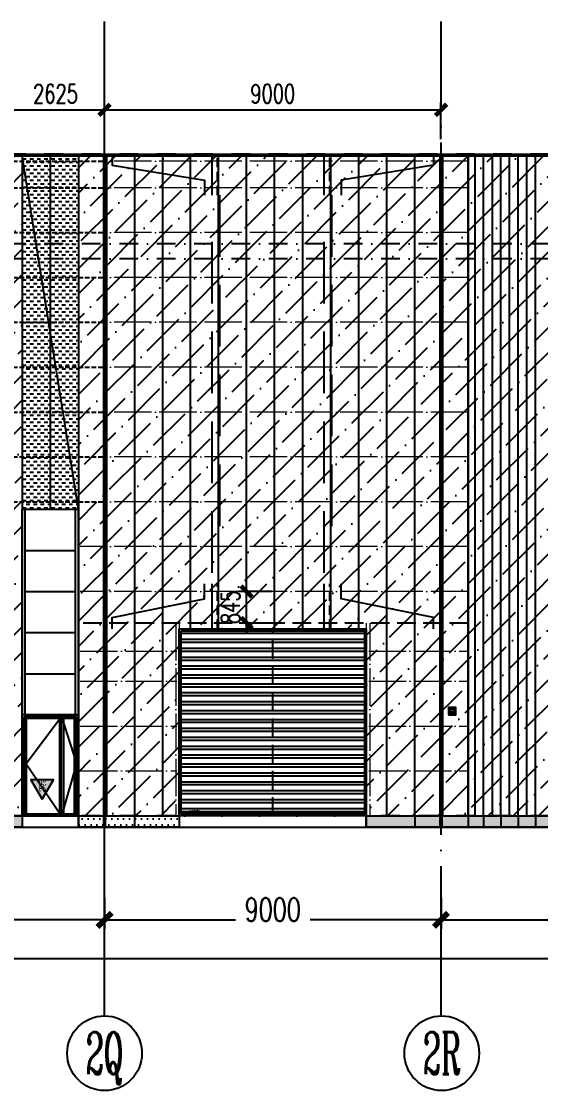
# Model space of a CAD drawing. Extents: x -2072575 to 87763, y -155913 to 742026.
# Drawn here: x -1194479 to -1180589, y 499737 to 528335 of the extents above; entities that cross this region are included whole.
import ezdxf
from ezdxf.enums import TextEntityAlignment as Align

# ---------------------------------------------------------------- set-up
doc = ezdxf.new("R2010")
doc.units = 0
doc.header["$LTSCALE"] = 1000
for name, pattern in [('20剖面图$0$DASH', [0.35, 0.25, -0.1]), ('__DASH', [0.35, 0.25, -0.1]), ('CENTER', [2, 1.25, -0.25, 0.25, -0.25]), ('DASHDOT', [1, 0.5, -0.25, 0, -0.25]), ('DASHED', [0.75, 0.5, -0.25]), ('DOT', [0.25, 0, -0.25]), ('DOTE', [2.42, 2, -0.2, 0.02, -0.2]), ('HIDDEN2', [0.1875, 0.125, -0.0625])]:
    doc.linetypes.add(name, pattern=pattern)
doc.layers.get('Defpoints').update_dxf_attribs({"color": 210})
for name, color, linetype in [('!ZN1-填充-8', 8, 'Continuous'), ('!ZN1-文字-7', 7, 'Continuous'), ('!ZN1-标注-173', 173, 'Continuous'), ('!ZN4-辅助材料-1', 1, 'Continuous'), ('12圆钢+30钢套管撑杆', 3, 'Continuous'), ('12圆钢斜拉条', 30, 'Continuous'), ('12圆钢直拉条', 22, 'Continuous'), ('250×150×4.5×8 H型钢', 3, 'HIDDEN2'), ('3符号', 3, 'Continuous'), ('3铝板幕墙', 3, 'Continuous'), ('4玻璃幕墙', 4, 'Continuous'), ('60x60x5钢方管', 6, '20剖面图$0$DASH'), ('A-AXIS-DOTE', 14, 'DOTE'), ('A-HATCH-2', 251, 'Continuous'), ('A-LIN-V', 9, 'Continuous'), ('A-WINDOW', 140, 'Continuous'), ('A-云线', 50, 'Continuous'), ('A-门窗表显示尺寸', 160, 'Continuous'), ('AS-WALL', 40, 'Continuous'), ('DIM', 173, 'Continuous'), ('DOT', 8, 'DOT'), ('DOTE', 1, 'CENTER'), ('IE-填充-JYZS', 7, 'Continuous'), ('压型钢板', 23, 'Continuous')]:
    doc.layers.add(name, color=color, linetype=linetype)
for name, color, linetype, lineweight in [('A-WALL-HATCH', 8, 'Continuous', 13), ('冷弯薄壁C型钢 250x75x20x3.0', 51, 'DOTE', 0), ('梁', 4, 'Continuous', 18)]:
    doc.layers.add(name, color=color, linetype=linetype, lineweight=lineweight)
doc.styles.add('_TCH_AXIS', font='COMPLEX', dxfattribs={"bigfont": 'GBCBIG'})
doc.styles.add('A-STANDARD', font='SIMPLEX', dxfattribs={"bigfont": 'GBCBIG'})
doc.styles.add('DHTEXT-1', font='romans.shx', dxfattribs={"width": 0.7, "bigfont": 'chinese.shx'})
doc.styles.add('样式 1', font='romans.shx', dxfattribs={"width": 0.7, "bigfont": 'chinese.shx'})
doc.dimstyles.new('ZN200', dxfattribs={"dimscale": 200, "dimtxt": 2.5, "dimasz": 1.5, "dimexe": 1, "dimexo": 2, "dimgap": 0.9, "dimtad": 1, "dimdec": 0, "dimdsep": 46, "dimtxsty": 'DHTEXT-1', "dimblk": 'ARCHTICK', "dimcen": 2.5, "dimclrd": 173, "dimclre": 173, "dimclrt": 7, "dimazin": 2, "dimtfac": 1, "dimtdec": 0, "dimtix": 1, "dimtmove": 2, "dimatfit": 3, "dimfxl": 0, "dimtolj": 1, "dimtzin": 0, "dimarcsym": 0})
doc.dimstyles.new('ZN250', dxfattribs={"dimscale": 250, "dimtxt": 2.5, "dimasz": 1.5, "dimexe": 1, "dimexo": 2, "dimgap": 0.9, "dimtad": 1, "dimdec": 0, "dimdsep": 46, "dimtxsty": 'DHTEXT-1', "dimblk": 'ARCHTICK', "dimcen": 2.5, "dimclrd": 173, "dimclre": 173, "dimclrt": 7, "dimazin": 2, "dimtfac": 1, "dimtdec": 0, "dimtix": 1, "dimtmove": 2, "dimatfit": 3, "dimfxl": 0, "dimarcsym": 0})
pattern_1 = [(0, (1318253.53, -507087.46), (79.375, 158.75), [0, -158.75])]
pattern_2 = [(45, (1318253.53, -507087.46), (252.5697, 926.08891), [1190.625, -238.125, 0, -238.125])]

# ---------------------------------------------------------------- blocks, each defined once
blk = doc.blocks.new('_ArchTick')
at = {"color": 0, "linetype": 'ByBlock', "const_width": 0.4}
blk.add_lwpolyline([(-0.5, -0.5), (0.5, 0.5)], dxfattribs=at)
blk = doc.blocks.new('*D107')
at = {"layer": 'Defpoints', "color": 0, "ltscale": 2500, "transparency": 16777216}
for p in [(-1350902, 585773), (-1192902, 585773), (-1192902, 583646)]:
    blk.add_point(p, dxfattribs=at)
at = {"layer": 'DIM', "color": 173, "linetype": 'ByBlock', "lineweight": -2, "ltscale": 2500, "transparency": 16777216}
for p, q in [((-1350902, 585273), (-1350902, 583396)), ((-1192902, 585273), (-1192902, 583396)), ((-1350902, 583646), (-1273283, 583646)), ((-1192902, 583646), (-1270521, 583646))]:
    blk.add_line(p, q, dxfattribs=at)
at = {"layer": 'DIM', "color": 173, "lineweight": -2, "ltscale": 2500, "transparency": 16777216, "xscale": 375, "yscale": 375, "zscale": 375, "rotation": 180}
blk.add_blockref('_ArchTick', (-1350902, 583646), dxfattribs=at)
at = {"layer": 'DIM', "color": 173, "lineweight": -2, "ltscale": 2500, "transparency": 16777216, "xscale": 375, "yscale": 375, "zscale": 375}
blk.add_blockref('_ArchTick', (-1192902, 583646), dxfattribs=at)
at = {"layer": 'DIM', "color": 7, "ltscale": 2500, "transparency": 16777216, "insert": (-1271902, 583921), "char_height": 625, "attachment_point": 5, "style": 'DHTEXT-1'}
blk.add_mtext('158000', dxfattribs=at)
blk = doc.blocks.new('*D115')
at = {"layer": 'Defpoints', "color": 0, "ltscale": 2500, "transparency": 16777216}
for p in [(-1215102, 585773), (-1206102, 585773), (-1206102, 584686)]:
    blk.add_point(p, dxfattribs=at)
at = {"layer": 'DIM', "color": 173, "linetype": 'ByBlock', "lineweight": -2, "ltscale": 2500, "transparency": 16777216}
for p, q in [((-1215102, 585273), (-1215102, 584436)), ((-1206102, 585273), (-1206102, 584436)), ((-1215102, 584686), (-1211598, 584686)), ((-1206102, 584686), (-1209606, 584686))]:
    blk.add_line(p, q, dxfattribs=at)
at = {"layer": 'DIM', "color": 173, "lineweight": -2, "ltscale": 2500, "transparency": 16777216, "xscale": 375, "yscale": 375, "zscale": 375, "rotation": 180}
blk.add_blockref('_ArchTick', (-1215102, 584686), dxfattribs=at)
at = {"layer": 'DIM', "color": 173, "lineweight": -2, "ltscale": 2500, "transparency": 16777216, "xscale": 375, "yscale": 375, "zscale": 375}
blk.add_blockref('_ArchTick', (-1206102, 584686), dxfattribs=at)
at = {"layer": 'DIM', "color": 7, "ltscale": 2500, "transparency": 16777216, "insert": (-1210602, 584961), "char_height": 625, "attachment_point": 5, "style": 'DHTEXT-1'}
blk.add_mtext('9000', dxfattribs=at)
blk = doc.blocks.new('*D116')
at = {"layer": 'Defpoints', "color": 0, "ltscale": 2500, "transparency": 16777216}
for p in [(-1224102, 585773), (-1215102, 585773), (-1215102, 584686)]:
    blk.add_point(p, dxfattribs=at)
at = {"layer": 'DIM', "color": 173, "linetype": 'ByBlock', "lineweight": -2, "ltscale": 2500, "transparency": 16777216}
for p, q in [((-1224102, 585273), (-1224102, 584436)), ((-1215102, 585273), (-1215102, 584436)), ((-1224102, 584686), (-1220598, 584686)), ((-1215102, 584686), (-1218606, 584686))]:
    blk.add_line(p, q, dxfattribs=at)
at = {"layer": 'DIM', "color": 173, "lineweight": -2, "ltscale": 2500, "transparency": 16777216, "xscale": 375, "yscale": 375, "zscale": 375, "rotation": 180}
blk.add_blockref('_ArchTick', (-1224102, 584686), dxfattribs=at)
at = {"layer": 'DIM', "color": 173, "lineweight": -2, "ltscale": 2500, "transparency": 16777216, "xscale": 375, "yscale": 375, "zscale": 375}
blk.add_blockref('_ArchTick', (-1215102, 584686), dxfattribs=at)
at = {"layer": 'DIM', "color": 7, "ltscale": 2500, "transparency": 16777216, "insert": (-1219602, 584961), "char_height": 625, "attachment_point": 5, "style": 'DHTEXT-1'}
blk.add_mtext('9000', dxfattribs=at)
blk = doc.blocks.new('*D117')
at = {"layer": 'Defpoints', "color": 0, "ltscale": 2500, "transparency": 16777216}
for p in [(-1233102, 585773), (-1224102, 585773), (-1224102, 584686)]:
    blk.add_point(p, dxfattribs=at)
at = {"layer": 'DIM', "color": 173, "linetype": 'ByBlock', "lineweight": -2, "ltscale": 2500, "transparency": 16777216}
for p, q in [((-1233102, 585273), (-1233102, 584436)), ((-1224102, 585273), (-1224102, 584436)), ((-1233102, 584686), (-1229598, 584686)), ((-1224102, 584686), (-1227606, 584686))]:
    blk.add_line(p, q, dxfattribs=at)
at = {"layer": 'DIM', "color": 173, "lineweight": -2, "ltscale": 2500, "transparency": 16777216, "xscale": 375, "yscale": 375, "zscale": 375, "rotation": 180}
blk.add_blockref('_ArchTick', (-1233102, 584686), dxfattribs=at)
at = {"layer": 'DIM', "color": 173, "lineweight": -2, "ltscale": 2500, "transparency": 16777216, "xscale": 375, "yscale": 375, "zscale": 375}
blk.add_blockref('_ArchTick', (-1224102, 584686), dxfattribs=at)
at = {"layer": 'DIM', "color": 7, "ltscale": 2500, "transparency": 16777216, "insert": (-1228602, 584961), "char_height": 625, "attachment_point": 5, "style": 'DHTEXT-1'}
blk.add_mtext('9000', dxfattribs=at)
blk = doc.blocks.new('卓越-轴号')
blk.add_circle((0, 0), 4)
at = {"color": 0, "style": '_TCH_AXIS', "width": 1.041667, "flags": 8}
blk.add_attdef('A', text='', height=4.48, dxfattribs=at).set_placement((-2, -2.24), (2, -2.24), align=Align.FIT)
blk = doc.blocks.new('消防救援口标识')
blk.add_wipeout([(0, 0), (-150, 260), (150, 260)]).dxf.layer = '!ZN1-标注-173'
at = {"layer": '!ZN1-填充-8'}
h = blk.add_hatch(color=252, dxfattribs=at)
h.dxf.hatch_style = 1
h.paths.add_polyline_path([(0, 0), (-150, 260), (150, 260)])
at = {"layer": '!ZN1-标注-173'}
blk.add_lwpolyline([(0, 0), (-150, 260), (150, 260)], close=True, dxfattribs=at)
at = {"layer": '!ZN1-文字-7', "ltscale": 1.5, "style": '样式 1', "width": 0.7}
blk.add_text('消', height=120, dxfattribs=at).set_placement((-62, 164), align=Align.MIDDLE_LEFT)
blk = doc.blocks.new('w4243')
at = {"layer": '!ZN4-辅助材料-1', "xscale": 2, "yscale": 2, "zscale": 2}
blk.add_blockref('消防救援口标识', (-1646421, 506714), dxfattribs=at)
blk = doc.blocks.new('WM1328')
at = {"layer": '4玻璃幕墙'}
for p, q in [((-1822540, 519937), (-1821040, 519937)), ((-1822540, 517237), (-1822540, 519937)), ((-1821040, 519937), (-1821040, 517237)), ((-1822490, 517237), (-1822490, 519887)), ((-1822490, 519887), (-1822090, 519887)), ((-1822440, 517287), (-1822440, 519837)), ((-1822440, 519837), (-1822140, 519837)), ((-1822140, 519837), (-1822140, 517287)), ((-1822090, 517237), (-1822090, 519887)), ((-1822090, 519887), (-1821090, 519887)), ((-1822040, 517287), (-1822040, 519837)), ((-1822040, 519837), (-1821140, 519837)), ((-1821090, 519887), (-1821090, 517237)), ((-1821040, 517237), (-1822540, 517237)), ((-1822140, 517287), (-1822440, 517287)), ((-1821140, 517287), (-1822040, 517287))]:
    blk.add_line(p, q, dxfattribs=at)
blk.add_lwpolyline([(-1822090, 519887), (-1822490, 518640), (-1822090, 517237)], dxfattribs=at)
at = {"layer": 'A-WALL-HATCH'}
blk.add_blockref('w4243', (-175149, 10966), dxfattribs=at)
at = {"layer": '4玻璃幕墙'}
blk.add_line((-1821140, 519837), (-1821140, 517287), dxfattribs=at)
blk.add_lwpolyline([(-1822090, 519887), (-1821140, 518630), (-1822090, 517237)], dxfattribs=at)
blk = doc.blocks.new('20250905092536')
at = {"layer": '!ZN1-填充-8'}
h = blk.add_hatch(dxfattribs=at)
h.set_pattern_fill('ANSI36', color=252, scale=300, style=0)
h.set_pattern_definition(pattern_2)
h.paths.add_polyline_path([(123800, 0), (121500, 0), (121500, 2400), (100600, 2400), (100600, 0), (121500, 0), (98300, 0), (98300, 17650), (123800, 17650)])
h = blk.add_hatch(dxfattribs=at)
h.set_pattern_fill('ANSI36', color=252, scale=300, style=0)
h.set_pattern_definition(pattern_2)
h.paths.add_polyline_path([(157200, 17650), (125300, 17650), (125300, 0), (128000, 0), (128000, 5000), (133000, 5000), (133000, 0), (133000, 0), (135500, 0), (157205, 0), (157200, 2393), (157034, 2400), (157034, 1200), (139361, 1175), (139361, 0), (138116, 0), (138116, 2400), (157200, 2393)])
h = blk.add_hatch(dxfattribs=at)
h.set_pattern_fill('DOTS', color=252, scale=100, style=0)
h.set_pattern_definition(pattern_1)
h.paths.add_polyline_path([(79500, 0), (123800, 0), (123800, -300), (79500, -300)])
h = blk.add_hatch(dxfattribs=at)
h.set_pattern_fill('DOTS', color=252, scale=100, style=0)
h.set_pattern_definition(pattern_1)
h.paths.add_polyline_path([(125300, 0), (128000, 0), (128000, -300), (125300, -300)])
h = blk.add_hatch(dxfattribs=at)
h.set_pattern_fill('DOTS', color=252, scale=100, style=0)
h.set_pattern_definition(pattern_1)
h.paths.add_polyline_path([(133000, 0), (157200, 0), (157200, -300), (133000, -300)])
at = {"layer": 'A-WALL-HATCH'}
h = blk.add_hatch(dxfattribs=at)
h.set_pattern_fill('ANSI34', color=252, scale=10, angle=135)
h.set_pattern_definition([(180, (1800180.16, -517237.45), (-7e-15, -95.25), []), (180, (1800164.29, -517221.58), (-7e-15, -95.25), []), (180, (1800148.41, -517205.7), (-7e-15, -95.25), []), (180, (1800132.54, -517189.83), (-7e-15, -95.25), [])])
h.paths.add_polyline_path([(135230, 2730), (135370, 2730), (135370, 2870), (135230, 2870)])
at = {"layer": 'IE-填充-JYZS', "ltscale": 10}
h = blk.add_hatch(dxfattribs=at)
h.set_pattern_fill('DASH', color=252, scale=100)
h.set_pattern_definition([(0, (1318253.53, -507087.465), (95.25, 95.25), [95.25, -95.25])])
h.paths.add_polyline_path([(123800, 8200), (125300, 8200), (125300, 17650), (123800, 17650)])
at = {"layer": '3铝板幕墙', "color": 252, "ltscale": 2000}
for p, q in [((126800, 0), (126800, -300)), ((133000, 0), (133000, -300)), ((134300, 0), (134300, -300)), ((135725, 0), (135725, -300)), ((136141, 0), (136141, -300)), ((136604, 0), (136604, -300)), ((137067, 0), (137067, -300)), ((137530, 0), (137530, -300))]:
    blk.add_line(p, q, dxfattribs=at)
blk.add_lwpolyline([(133000, 0), (157200, 0), (157200, -300), (133000, -300)], close=True, dxfattribs=at)
at = {"layer": '4玻璃幕墙', "color": 252, "ltscale": 1.5}
for p, q in [((123800, 8200), (125300, 8200)), ((123880, 7100), (125220, 7100)), ((123880, 6000), (125220, 6000)), ((123880, 4900), (125220, 4900)), ((123880, 3800), (125220, 3800))]:
    blk.add_line(p, q, dxfattribs=at)
at = {"layer": 'A-WINDOW', "color": 252}
for points in [[(135200, 2700), (135400, 2700), (135400, 2900), (135200, 2900)], [(135230, 2730), (135370, 2730), (135370, 2870), (135230, 2870)]]:
    blk.add_lwpolyline(points, close=True, dxfattribs=at)
at = {"layer": 'AS-WALL', "color": 252}
blk.add_lwpolyline([(125300, 8200), (125300, 8200), (123800, 17650)], dxfattribs=at)
at = {"layer": '压型钢板', "color": 252, "ltscale": 10}
for p, q in [((124550, 8200), (124550, 17700)), ((126050, 17700), (126050, 0)), ((126800, 17700), (126800, 0)), ((127550, 17700), (127550, 0)), ((128300, 5000), (128300, 17700)), ((129050, 5000), (129050, 17700)), ((129800, 5000), (129800, 17700)), ((130550, 5000), (130550, 17700)), ((131300, 5000), (131300, 17700)), ((132050, 5000), (132050, 17700)), ((132800, 5000), (132800, 17700)), ((133550, 0), (133550, 17700)), ((134300, 0), (134300, 17700)), ((135050, 0), (135050, 17700)), ((135725, 17700), (135725, 0)), ((135725, 0), (135725, 17700)), ((135910, 0), (135910, 17700)), ((136141, 0), (136141, 17700)), ((136373, 0), (136373, 17700)), ((136604, 0), (136604, 17700)), ((136836, 0), (136836, 17700)), ((137067, 0), (137067, 17700)), ((137298, 0), (137298, 17700)), ((137300, 0), (137300, 17700)), ((137530, 0), (137530, 17700))]:
    blk.add_line(p, q, dxfattribs=at)
at = {"color": 252, "xscale": -1}
blk.add_blockref('WM1328', (-1697240, -517237), dxfattribs=at)
at = {"layer": '3铝板幕墙', "color": 252, "ltscale": 2000}
for p, q in [((123800, 0), (123800, -300)), ((125300, 0), (125300, -300))]:
    blk.add_line(p, q, dxfattribs=at)
for points in [[(79500, 0), (123800, 0), (123800, -300), (79500, -300)], [(125300, 0), (128000, 0), (128000, -300), (125300, -300)]]:
    blk.add_lwpolyline(points, close=True, dxfattribs=at)
at = {"layer": '4玻璃幕墙', "color": 252, "ltscale": 1.5}
for p, q in [((123800, 0), (123800, 8200)), ((123880, 0), (123880, 8200)), ((125220, 0), (125220, 8200)), ((125300, 0), (125300, 8200)), ((123880, 2700), (125220, 2700)), ((125300, 0), (123800, 0))]:
    blk.add_line(p, q, dxfattribs=at)
at = {"layer": '4玻璃幕墙', "color": 252}
for p, q in [((125300, 2700), (123800, 2700)), ((123800, 2700), (123800, 0)), ((124850, 2650), (123850, 2650)), ((123850, 2650), (123850, 0)), ((124800, 2600), (123900, 2600)), ((124800, 50), (124800, 2600)), ((124850, 0), (124850, 2650)), ((125250, 2650), (124850, 2650)), ((124900, 2600), (124900, 50)), ((125200, 2600), (124900, 2600)), ((125200, 50), (125200, 2600)), ((125250, 0), (125250, 2650)), ((125300, 0), (125300, 2700)), ((123800, 0), (125300, 0)), ((123900, 50), (124800, 50)), ((124900, 50), (125200, 50))]:
    blk.add_line(p, q, dxfattribs=at)
blk.add_lwpolyline([(124850, 2650), (125250, 1403), (124850, 0)], dxfattribs=at)
at = {"layer": '压型钢板', "color": 252, "ltscale": 10}
for p, q in [((123800, 17700), (123800, 0)), ((125300, 17700), (125300, 0))]:
    blk.add_line(p, q, dxfattribs=at)
at = {"layer": 'A-WALL-HATCH', "color": 252, "xscale": -1}
blk.add_blockref('w4243', (-1522091, -506271), dxfattribs=at)
at = {"layer": '4玻璃幕墙', "color": 252}
blk.add_line((123900, 2600), (123900, 50), dxfattribs=at)
blk.add_lwpolyline([(124850, 2650), (123900, 1393), (124850, 0)], dxfattribs=at)
blk = doc.blocks.new('*D1759')
at = {"layer": 'Defpoints', "color": 0, "ltscale": 2500, "transparency": 16777216}
for p in [(-800, -1697), (157200, -1697), (157200, -3824)]:
    blk.add_point(p, dxfattribs=at)
at = {"layer": 'DIM', "color": 173, "linetype": 'ByBlock', "lineweight": -2, "ltscale": 2500, "transparency": 16777216}
for p, q in [((-800, -2197), (-800, -4074)), ((157200, -2197), (157200, -4074)), ((-800, -3824), (76819, -3824)), ((157200, -3824), (79581, -3824))]:
    blk.add_line(p, q, dxfattribs=at)
at = {"layer": 'DIM', "color": 173, "lineweight": -2, "ltscale": 2500, "transparency": 16777216, "xscale": 375, "yscale": 375, "zscale": 375, "rotation": 180}
blk.add_blockref('_ArchTick', (-800, -3824), dxfattribs=at)
at = {"layer": 'DIM', "color": 173, "lineweight": -2, "ltscale": 2500, "transparency": 16777216, "xscale": 375, "yscale": 375, "zscale": 375}
blk.add_blockref('_ArchTick', (157200, -3824), dxfattribs=at)
at = {"layer": 'DIM', "color": 7, "ltscale": 2500, "transparency": 16777216, "insert": (78200, -3549), "char_height": 625, "attachment_point": 5, "style": 'DHTEXT-1'}
blk.add_mtext('158000', dxfattribs=at)
blk = doc.blocks.new('*D1767')
at = {"layer": 'Defpoints', "color": 0, "ltscale": 2500, "transparency": 16777216}
for p in [(135000, -1697), (144000, -1697), (144000, -2784)]:
    blk.add_point(p, dxfattribs=at)
at = {"layer": 'DIM', "color": 173, "linetype": 'ByBlock', "lineweight": -2, "ltscale": 2500, "transparency": 16777216}
for p, q in [((135000, -2197), (135000, -3034)), ((144000, -2197), (144000, -3034)), ((135000, -2784), (138504, -2784)), ((144000, -2784), (140496, -2784))]:
    blk.add_line(p, q, dxfattribs=at)
at = {"layer": 'DIM', "color": 173, "lineweight": -2, "ltscale": 2500, "transparency": 16777216, "xscale": 375, "yscale": 375, "zscale": 375, "rotation": 180}
blk.add_blockref('_ArchTick', (135000, -2784), dxfattribs=at)
at = {"layer": 'DIM', "color": 173, "lineweight": -2, "ltscale": 2500, "transparency": 16777216, "xscale": 375, "yscale": 375, "zscale": 375}
blk.add_blockref('_ArchTick', (144000, -2784), dxfattribs=at)
at = {"layer": 'DIM', "color": 7, "ltscale": 2500, "transparency": 16777216, "insert": (139500, -2509), "char_height": 625, "attachment_point": 5, "style": 'DHTEXT-1'}
blk.add_mtext('9000', dxfattribs=at)
blk = doc.blocks.new('*D1781')
at = {"layer": 'Defpoints', "color": 0, "ltscale": 2500, "transparency": 16777216}
for p in [(126000, -1697), (135000, -1697), (135000, -2784)]:
    blk.add_point(p, dxfattribs=at)
at = {"layer": 'DIM', "color": 173, "linetype": 'ByBlock', "lineweight": -2, "ltscale": 2500, "transparency": 16777216}
for p, q in [((126000, -2197), (126000, -3034)), ((135000, -2197), (135000, -3034)), ((126000, -2784), (129504, -2784)), ((135000, -2784), (131496, -2784))]:
    blk.add_line(p, q, dxfattribs=at)
at = {"layer": 'DIM', "color": 173, "lineweight": -2, "ltscale": 2500, "transparency": 16777216, "xscale": 375, "yscale": 375, "zscale": 375, "rotation": 180}
blk.add_blockref('_ArchTick', (126000, -2784), dxfattribs=at)
at = {"layer": 'DIM', "color": 173, "lineweight": -2, "ltscale": 2500, "transparency": 16777216, "xscale": 375, "yscale": 375, "zscale": 375}
blk.add_blockref('_ArchTick', (135000, -2784), dxfattribs=at)
at = {"layer": 'DIM', "color": 7, "ltscale": 2500, "transparency": 16777216, "insert": (130500, -2509), "char_height": 625, "attachment_point": 5, "style": 'DHTEXT-1'}
blk.add_mtext('9000', dxfattribs=at)
blk = doc.blocks.new('*D1782')
at = {"layer": 'Defpoints', "color": 0, "ltscale": 2500, "transparency": 16777216}
for p in [(117000, -1697), (126000, -1697), (126000, -2784)]:
    blk.add_point(p, dxfattribs=at)
at = {"layer": 'DIM', "color": 173, "linetype": 'ByBlock', "lineweight": -2, "ltscale": 2500, "transparency": 16777216}
for p, q in [((117000, -2197), (117000, -3034)), ((126000, -2197), (126000, -3034)), ((117000, -2784), (120504, -2784)), ((126000, -2784), (122496, -2784))]:
    blk.add_line(p, q, dxfattribs=at)
at = {"layer": 'DIM', "color": 173, "lineweight": -2, "ltscale": 2500, "transparency": 16777216, "xscale": 375, "yscale": 375, "zscale": 375, "rotation": 180}
blk.add_blockref('_ArchTick', (117000, -2784), dxfattribs=at)
at = {"layer": 'DIM', "color": 173, "lineweight": -2, "ltscale": 2500, "transparency": 16777216, "xscale": 375, "yscale": 375, "zscale": 375}
blk.add_blockref('_ArchTick', (126000, -2784), dxfattribs=at)
at = {"layer": 'DIM', "color": 7, "ltscale": 2500, "transparency": 16777216, "insert": (121500, -2509), "char_height": 625, "attachment_point": 5, "style": 'DHTEXT-1'}
blk.add_mtext('9000', dxfattribs=at)
blk = doc.blocks.new('JLM5050')
at = {"layer": 'A-HATCH-2'}
h = blk.add_hatch(dxfattribs=at)
h.set_pattern_fill('ANSI32', color=256, scale=50, angle=45)
h.set_pattern_definition([(180, (0, 0), (-1e-14, -238.125), []), (180, (-79.38, 79.38), (-1e-14, -238.125), [])])
h.paths.add_polyline_path([(-1643430, 522187), (-1638530, 522187), (-1638530, 517287), (-1643430, 517287)])
at = {"layer": 'A-AXIS-DOTE', "linetype": '__DASH', "ltscale": 2}
blk.add_line((-1640980, 517237), (-1640980, 522237), dxfattribs=at)
at = {"layer": 'A-LIN-V'}
blk.add_lwpolyline([(-1643480, 522237), (-1638480, 522237), (-1638480, 517237), (-1643480, 517237)], close=True, dxfattribs=at)
at = {"layer": 'A-门窗表显示尺寸'}
blk.add_lwpolyline([(-1643430, 522187), (-1638530, 522187), (-1638530, 517287), (-1643430, 517287)], close=True, dxfattribs=at)
at = {"layer": 'A-门窗表显示尺寸', "color": 3, "style": 'A-STANDARD', "width": 0.705882}
blk.add_text('JLM5050', height=59.5, dxfattribs=at).set_placement((-1643230, 517317))
blk = doc.blocks.new('*D3486')
at = {"layer": 'Defpoints', "color": 0, "ltscale": 10, "transparency": 16777216}
for p in [(-1183254, 525969), (-1192254, 524787), (-1183254, 524787)]:
    blk.add_point(p, dxfattribs=at)
at = {"layer": 'DIM', "color": 173, "linetype": 'ByBlock', "lineweight": -2, "ltscale": 10, "transparency": 16777216}
for p, q in [((-1192254, 525187), (-1192254, 526169)), ((-1192254, 525969), (-1183254, 525969)), ((-1183254, 525187), (-1183254, 526169))]:
    blk.add_line(p, q, dxfattribs=at)
at = {"layer": 'DIM', "color": 173, "lineweight": -2, "ltscale": 10, "transparency": 16777216, "xscale": 300, "yscale": 300, "zscale": 300, "rotation": 180}
blk.add_blockref('_ArchTick', (-1192254, 525969), dxfattribs=at)
at = {"layer": 'DIM', "color": 173, "lineweight": -2, "ltscale": 10, "transparency": 16777216, "xscale": 300, "yscale": 300, "zscale": 300}
blk.add_blockref('_ArchTick', (-1183254, 525969), dxfattribs=at)
at = {"layer": 'DIM', "color": 7, "ltscale": 10, "transparency": 16777216, "insert": (-1187754, 526399), "char_height": 500, "attachment_point": 5, "style": 'DHTEXT-1'}
blk.add_mtext('\\A1;9000', dxfattribs=at)
blk = doc.blocks.new('*D3487')
at = {"layer": 'Defpoints', "color": 0, "ltscale": 10, "transparency": 16777216}
for p in [(-1192254, 525969), (-1194879, 524787), (-1192254, 524787)]:
    blk.add_point(p, dxfattribs=at)
at = {"layer": 'DIM', "color": 173, "linetype": 'ByBlock', "lineweight": -2, "ltscale": 10, "transparency": 16777216}
for p, q in [((-1194879, 525187), (-1194879, 526169)), ((-1194879, 525969), (-1192254, 525969)), ((-1192254, 525187), (-1192254, 526169))]:
    blk.add_line(p, q, dxfattribs=at)
at = {"layer": 'DIM', "color": 173, "lineweight": -2, "ltscale": 10, "transparency": 16777216, "xscale": 300, "yscale": 300, "zscale": 300, "rotation": 180}
blk.add_blockref('_ArchTick', (-1194879, 525969), dxfattribs=at)
at = {"layer": 'DIM', "color": 173, "lineweight": -2, "ltscale": 10, "transparency": 16777216, "xscale": 300, "yscale": 300, "zscale": 300}
blk.add_blockref('_ArchTick', (-1192254, 525969), dxfattribs=at)
at = {"layer": 'DIM', "color": 7, "ltscale": 10, "transparency": 16777216, "insert": (-1193566, 526399), "char_height": 500, "attachment_point": 5, "style": 'DHTEXT-1'}
blk.add_mtext('\\A1;2625', dxfattribs=at)
blk = doc.blocks.new('*D3516')
at = {"layer": 'Defpoints', "color": 0, "ltscale": 10, "transparency": 16777216}
for p in [(-1188454, 513087), (-1187380, 513087), (-1187380, 512242)]:
    blk.add_point(p, dxfattribs=at)
at = {"layer": 'DIM', "color": 173, "linetype": 'ByBlock', "lineweight": -2, "ltscale": 10, "transparency": 16777216}
for p, q in [((-1188454, 513087), (-1188454, 513387)), ((-1187780, 513087), (-1188654, 513087)), ((-1188454, 512242), (-1188454, 513087)), ((-1187780, 512242), (-1188654, 512242)), ((-1188454, 512242), (-1188454, 511942))]:
    blk.add_line(p, q, dxfattribs=at)
at = {"layer": 'DIM', "color": 173, "lineweight": -2, "ltscale": 10, "transparency": 16777216, "xscale": 300, "yscale": 300, "zscale": 300}
for p, rotation in [((-1188454, 513087), 270), ((-1188454, 512242), 90)]:
    blk.add_blockref('_ArchTick', p, dxfattribs=dict(at, rotation=rotation))
at = {"layer": 'DIM', "color": 7, "ltscale": 10, "transparency": 16777216, "insert": (-1188884, 512665), "char_height": 500, "attachment_point": 5, "rotation": 90, "style": 'DHTEXT-1'}
blk.add_mtext('\\A1;845', dxfattribs=at)
blk = doc.blocks.new('20250821133133')
at = {"layer": 'A-AXIS-DOTE', "ltscale": 2}
blk.add_line((135000, -5350), (135000, 21247.6), dxfattribs=at)
at = {"layer": 'DOT', "linetype": 'DASHDOT'}
for p, q in [((163899.6, 17700), (-7859.1, 17700)), ((163899.6, 15300), (-7859.1, 15300)), ((163899.6, 14900), (-7859.1, 14900)), ((163899.6, 0), (-7859.1, 0))]:
    blk.add_line(p, q, dxfattribs=at)
at = {"layer": 'DOTE', "ltscale": 250}
blk.add_line((126000, -5350), (126000, 21247.6), dxfattribs=at)
at = {"layer": '3符号', "color": 7}
ref = blk.add_blockref('卓越-轴号', (126001.1, -6350), dxfattribs=dict(at, xscale=250, yscale=250, zscale=250))
ref.add_attrib('A', '2Q', dxfattribs={"layer": '0', "color": 0, "height": 1120, "style": '_TCH_AXIS', "width": 0.520833}).set_placement((125501.1, -6910), (126501.1, -6910), align=Align.FIT)
ref = blk.add_blockref('卓越-轴号', (135021.1, -6349.8), dxfattribs=dict(at, xscale=250, yscale=250, zscale=250))
ref.add_attrib('A', '2R', dxfattribs={"layer": '0', "color": 0, "height": 1120, "style": '_TCH_AXIS', "width": 0.493421}).set_placement((134521.1, -6909.8), (135521.1, -6909.8), align=Align.FIT)
at = {"layer": 'DIM', "ltscale": 2500}
for base, p1, p2, picture, middle in [((157200, -3824.1), (-800, -1697.5), (157200, -1697.5), '*D107', (78200, -3549.1)), ((126000, -2784.1), (117000, -1697.5), (126000, -1697.5), '*D117', (121500, -2509.1)), ((135000, -2784.1), (126000, -1697.5), (135000, -1697.5), '*D116', (130500, -2509.1)), ((144000, -2784.1), (135000, -1697.5), (144000, -1697.5), '*D115', (139500, -2509.1))]:
    dim = blk.add_linear_dim(base=base, p1=p1, p2=p2, angle=0, dimstyle='ZN250', dxfattribs=at)
    dim.commit()
    dim.dimension.update_dxf_attribs({"geometry": picture, "text_midpoint": middle, "dimtype": 129, "insert": (1350101.9, -587470.4)})
blk = doc.blocks.new('20250821140118')
at = {"layer": 'A-AXIS-DOTE', "ltscale": 2}
blk.add_line((135000, -5350), (135000, 21247.6), dxfattribs=at)
at = {"layer": 'DOT', "linetype": 'DASHDOT'}
for p, q in [((163899.6, 17700), (-7859.1, 17700)), ((163899.6, 15300), (-7859.1, 15300)), ((163899.6, 14900), (-7859.1, 14900)), ((163899.6, 0), (-7859.1, 0))]:
    blk.add_line(p, q, dxfattribs=at)
at = {"layer": 'DOTE', "ltscale": 250}
blk.add_line((126000, -5350), (126000, 21247.6), dxfattribs=at)
at = {"layer": '3符号', "color": 7}
ref = blk.add_blockref('卓越-轴号', (126001.1, -6350), dxfattribs=dict(at, xscale=250, yscale=250, zscale=250))
ref.add_attrib('A', '2Q', dxfattribs={"layer": '0', "color": 0, "height": 1120, "style": '_TCH_AXIS', "width": 0.520833}).set_placement((125501.1, -6910), (126501.1, -6910), align=Align.FIT)
ref = blk.add_blockref('卓越-轴号', (135021.1, -6349.8), dxfattribs=dict(at, xscale=250, yscale=250, zscale=250))
ref.add_attrib('A', '2R', dxfattribs={"layer": '0', "color": 0, "height": 1120, "style": '_TCH_AXIS', "width": 0.493421}).set_placement((134521.1, -6909.8), (135521.1, -6909.8), align=Align.FIT)
at = {"layer": 'DIM', "ltscale": 2500}
for base, p1, p2, picture, middle in [((157200, -3824.1), (-800, -1697.5), (157200, -1697.5), '*D1759', (78200, -3549.1)), ((126000, -2784.1), (117000, -1697.5), (126000, -1697.5), '*D1782', (121500, -2509.1)), ((135000, -2784.1), (126000, -1697.5), (135000, -1697.5), '*D1781', (130500, -2509.1)), ((144000, -2784.1), (135000, -1697.5), (144000, -1697.5), '*D1767', (139500, -2509.1))]:
    dim = blk.add_linear_dim(base=base, p1=p1, p2=p2, angle=0, dimstyle='ZN250', dxfattribs=at)
    dim.commit()
    dim.dimension.update_dxf_attribs({"geometry": picture, "text_midpoint": middle, "dimtype": 129})

msp = doc.modelspace()

# ---------------------------------------------------------------- linework, layer by layer
at = {"layer": 'A-LIN-V'}
for p, q in [((-1319053.5, 524787.5), (-1161053.5, 524787.5)), ((-1182528.6, 524787.5), (-1182528.6, 506787.5)), ((-1319053.5, 524737.5), (-1161053.5, 524737.5)), ((-1194453.5, 524737.5), (-1194453.5, 506787.5)), ((-1192953.5, 524737.5), (-1192953.5, 506787.5)), ((-1192953.5, 507087.5), (-1194453.5, 507087.5)), ((-1192953.5, 507087.5), (-1194453.5, 507087.5)), ((-1192953.5, 507087.5), (-1194453.5, 507087.5)), ((-1190253.5, 507087.5), (-1190253.5, 506787.5)), ((-1185253.5, 507087.5), (-1185253.5, 506787.5))]:
    msp.add_line(p, q, dxfattribs=at)
msp.add_lwpolyline([(-1182528.6, 524737.5), (-1182528.6, 507087.5)], dxfattribs=at)
at = {"layer": 'AS-WALL'}
msp.add_line((-1326112.7, 506787.5), (-1154087.7, 506787.5), dxfattribs=at)

# ---------------------------------------------------------------- block references
at = {"layer": 'A-云线', "ltscale": 10}
msp.add_blockref('20250821133133', (-1318253.5, 507087.5), dxfattribs=at)

# ---------------------------------------------------------------- next in the draw order: block references
at = {"layer": '3铝板幕墙', "ltscale": 1000}
msp.add_blockref('20250905092536', (-1318253.5, 507087.5), dxfattribs=at)

# ---------------------------------------------------------------- next in the draw order: linework, layer by layer
at = {"layer": '12圆钢+30钢套管撑杆', "color": 3}
for p, q in [((-1189378.5, 523687.5), (-1189378.5, 524787.5)), ((-1186378.5, 523687.5), (-1186378.5, 524787.5)), ((-1189378.5, 512087.5), (-1189378.5, 513287.5)), ((-1186378.5, 512087.5), (-1186378.5, 513287.5))]:
    msp.add_line(p, q, dxfattribs=at)
at = {"layer": '12圆钢+30钢套管撑杆', "color": 3, "linetype": 'DASHED', "ltscale": 0.5}
for p, q in [((-1189228.5, 523687.5), (-1189228.5, 524787.5)), ((-1186228.5, 523687.5), (-1186228.5, 524787.5)), ((-1189228.5, 512087.5), (-1189228.5, 513287.5)), ((-1186228.5, 512087.5), (-1186228.5, 513287.5))]:
    msp.add_line(p, q, dxfattribs=at)
at = {"layer": '12圆钢斜拉条', "ltscale": 1000}
for points in [[(-1192053.5, 524787.5), (-1192053.5, 524487.5), (-1189578.5, 524087.5), (-1189578.5, 523687.5)], [(-1183453.5, 524787.5), (-1183453.5, 524487.5), (-1185928.5, 524087.5), (-1185928.5, 523687.5)], [(-1192053.5, 512092.5), (-1192053.5, 512392.5), (-1189578.5, 512887.5), (-1189578.5, 513287.5)], [(-1183453.5, 512092.5), (-1183453.5, 512392.5), (-1185928.5, 512887.5), (-1185928.5, 513287.5)]]:
    msp.add_lwpolyline(points, dxfattribs=at)
at = {"layer": '12圆钢直拉条', "ltscale": 1000}
for p, q in [((-1189178.5, 523687.5), (-1189178.5, 522037.5)), ((-1186178.5, 523687.5), (-1186178.5, 522037.5)), ((-1189378.5, 520787.5), (-1189378.5, 522437.5)), ((-1186378.5, 520787.5), (-1186378.5, 522437.5)), ((-1189178.5, 521287.5), (-1189178.5, 519637.5)), ((-1186178.5, 521287.5), (-1186178.5, 519637.5)), ((-1189378.5, 518387.5), (-1189378.5, 520037.5)), ((-1186378.5, 518387.5), (-1186378.5, 520037.5)), ((-1189178.5, 518887.5), (-1189178.5, 517237.5)), ((-1186178.5, 518887.5), (-1186178.5, 517237.5)), ((-1189378.5, 515987.5), (-1189378.5, 517637.5)), ((-1186378.5, 515987.5), (-1186378.5, 517637.5)), ((-1189178.5, 516487.5), (-1189178.5, 514837.5)), ((-1186178.5, 516487.5), (-1186178.5, 514837.5)), ((-1189378.5, 513587.5), (-1189378.5, 515237.5)), ((-1186378.5, 513587.5), (-1186378.5, 515237.5))]:
    msp.add_line(p, q, dxfattribs=at)
at = {"layer": '250×150×4.5×8 H型钢', "linetype": '20剖面图$0$DASH', "ltscale": 2}
msp.add_line((-1182528.6, 512242.5), (-1192903.5, 512242.5), dxfattribs=at)
at = {"layer": '60x60x5钢方管', "ltscale": 0.5}
for p, q in [((-1194878.5, 524600), (-1192253.5, 524600)), ((-1194878.5, 523887.5), (-1192253.5, 523887.5)), ((-1194878.5, 522687.5), (-1192253.5, 522687.5)), ((-1194878.5, 521487.5), (-1192253.5, 521487.5)), ((-1194878.5, 520287.5), (-1192253.5, 520287.5)), ((-1194878.5, 519087.5), (-1192253.5, 519087.5)), ((-1194878.5, 517887.5), (-1192253.5, 517887.5)), ((-1194878.5, 516687.5), (-1192253.5, 516687.5)), ((-1194878.5, 515487.5), (-1192253.5, 515487.5))]:
    msp.add_line(p, q, dxfattribs=at)
at = {"layer": '冷弯薄壁C型钢 250x75x20x3.0', "ltscale": 0.5}
for p, q in [((-1182528.6, 524600), (-1192253.5, 524600)), ((-1182528.6, 523887.5), (-1192253.5, 523887.5)), ((-1182528.6, 522687.5), (-1192253.5, 522687.5)), ((-1182528.6, 521487.5), (-1192253.5, 521487.5)), ((-1182528.6, 520287.5), (-1192253.5, 520287.5)), ((-1182528.6, 519087.5), (-1192253.5, 519087.5)), ((-1182528.6, 517887.5), (-1192253.5, 517887.5)), ((-1182528.6, 516687.5), (-1192253.5, 516687.5)), ((-1182528.6, 515487.5), (-1192253.5, 515487.5)), ((-1182528.6, 514287.5), (-1192903.5, 514287.5)), ((-1182528.6, 514287.5), (-1192903.5, 514287.5)), ((-1182528.6, 513087.5), (-1192903.5, 513087.5)), ((-1190351.1, 512242.5), (-1190351.1, 507087.5)), ((-1190253.5, 512242.5), (-1190253.5, 507087.5)), ((-1185253.5, 512242.5), (-1185253.5, 507087.5)), ((-1185156, 512242.5), (-1185156, 507087.5)), ((-1192903.5, 511487.5), (-1190323.5, 511487.5)), ((-1185183.5, 511487.5), (-1182528.6, 511487.5)), ((-1192903.5, 510687.5), (-1190323.5, 510687.5)), ((-1185183.5, 510687.5), (-1182528.6, 510687.5)), ((-1192903.5, 509487.5), (-1190323.5, 509487.5)), ((-1185183.5, 509487.5), (-1182528.6, 509487.5)), ((-1192903.5, 508287.5), (-1190323.5, 508287.5)), ((-1185183.5, 508287.5), (-1182528.6, 508287.5)), ((-1192903.5, 507087.5), (-1190323.5, 507087.5)), ((-1185183.5, 507087.5), (-1182528.6, 507087.5))]:
    msp.add_line(p, q, dxfattribs=at)
at = {"layer": '梁', "ltscale": 10, "const_width": 100}
for points in [[(-1192253.5, 524787.5), (-1192253.5, 506787.5)], [(-1183253.5, 524787.5), (-1183253.5, 506787.5)]]:
    msp.add_lwpolyline(points, dxfattribs=at)

# ---------------------------------------------------------------- next in the draw order: block references
at = {"layer": 'A-LIN-V'}
msp.add_blockref('JLM5050', (453226.6, -10150), dxfattribs=at)
at = {"layer": 'A-云线', "ltscale": 10}
msp.add_blockref('20250821140118', (-1318253.5, 507087.5), dxfattribs=at)

# ---------------------------------------------------------------- next in the draw order: dimensions: what is measured, and where the dimension line sits
at = {"layer": 'DIM', "ltscale": 10}
for base, p1, p2, picture, middle in [((-1192253.5, 525969.3), (-1194878.5, 524787.5), (-1192253.5, 524787.5), '*D3487', (-1193566, 526399.3)), ((-1183253.5, 525969.3), (-1192253.5, 524787.5), (-1183253.5, 524787.5), '*D3486', (-1187753.5, 526399.3))]:
    dim = msp.add_linear_dim(base=base, p1=p1, p2=p2, dimstyle='ZN200', override={"dimfxl": 2}, dxfattribs=at)
    dim.commit()
    dim.dimension.update_dxf_attribs({"geometry": picture, "text_midpoint": middle})
dim = msp.add_linear_dim(base=(-1188453.5, 513087.5), p1=(-1187380.3, 512242.5), p2=(-1187380.3, 513087.5), angle=90, dimstyle='ZN200', override={"dimfxl": 2}, dxfattribs=at)
dim.commit()
dim.dimension.update_dxf_attribs({"geometry": '*D3516', "text_midpoint": (-1188883.5, 512665)})

doc.saveas('drawing.dxf')
